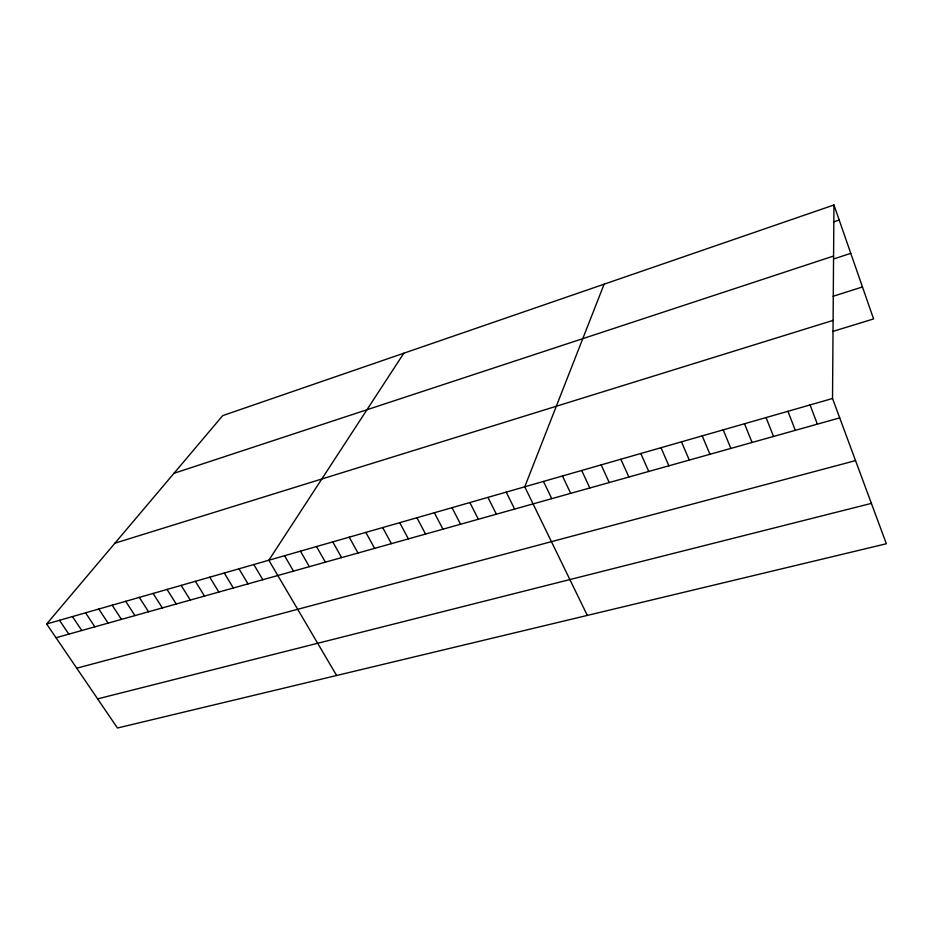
<?xml version="1.0" encoding="UTF-8"?>
<svg xmlns="http://www.w3.org/2000/svg" width="933" height="933" viewBox="0 0 933 933"><rect width="100%" height="100%" fill="white"/><g stroke="black" fill="none" stroke-linecap="round" stroke-linejoin="round"><path stroke-width="1.4" d="M832.528 398.496L833.95 204.98L222.707 415.628L46.65 623.99L117.465 728.02L886.35 543.752L832.528 398.496L46.65 623.99M604.117 284.18L524.754 486.804L587.312 615.418M403.826 353.21L268.832 560.232L336.615 675.504M833.74 221.867L839.175 220.013M173.958 473.323L833.577 256.039M834.569 258.663L850.779 253.344M833.099 296.286L862.465 286.967M114.922 543.181L833.099 320.392M832.621 331.495L873.591 318.923L833.95 204.98M56.015 637.74L839.712 417.879M76.739 668.191L855.538 460.61M97.627 698.875L871.399 503.388M59.49 620.305L68.832 634.137M72.459 616.585L81.789 630.51M85.568 612.818L94.874 626.836M98.805 609.027L108.088 623.127M112.17 605.19L121.442 619.384M125.687 601.307L134.935 615.593M139.332 597.388L148.557 611.78M153.117 593.435L162.33 607.908M167.054 589.434L176.232 604.013M181.142 585.399L190.297 600.071M195.37 581.317L204.502 596.082M209.75 577.189L218.847 592.058M224.282 573.014L233.355 587.988M238.976 568.803L248.015 583.871M253.823 564.547L262.838 579.72M284.542 555.73L293.498 571.113M300.438 551.17L309.348 566.669M316.509 546.551L325.384 562.167M332.766 541.886L341.606 557.619M349.21 537.175L358.015 553.012M365.853 532.405L374.611 548.359M382.682 527.565L391.394 543.647M399.709 522.678L408.386 538.889M416.934 517.745L425.565 534.061M434.37 512.742L442.953 529.186M452.015 507.68L460.552 524.253M469.87 502.549L478.349 519.249M487.947 497.371L496.368 514.2M506.234 492.123L514.608 509.08M543.496 481.428L551.753 498.665M562.482 475.982L570.681 493.359M581.691 470.465L589.831 487.982M601.155 464.879L609.226 482.548M620.853 459.234L628.854 477.031M640.808 453.508L648.738 471.457M661.019 447.712L668.879 465.812M681.487 441.834L689.277 460.086M702.222 435.886L709.931 454.289M723.227 429.856L730.854 448.423M744.511 423.745L752.056 442.475M766.075 417.564L773.539 436.446M787.93 411.29L795.301 430.335M810.077 404.934L817.355 424.153"/></g></svg>
